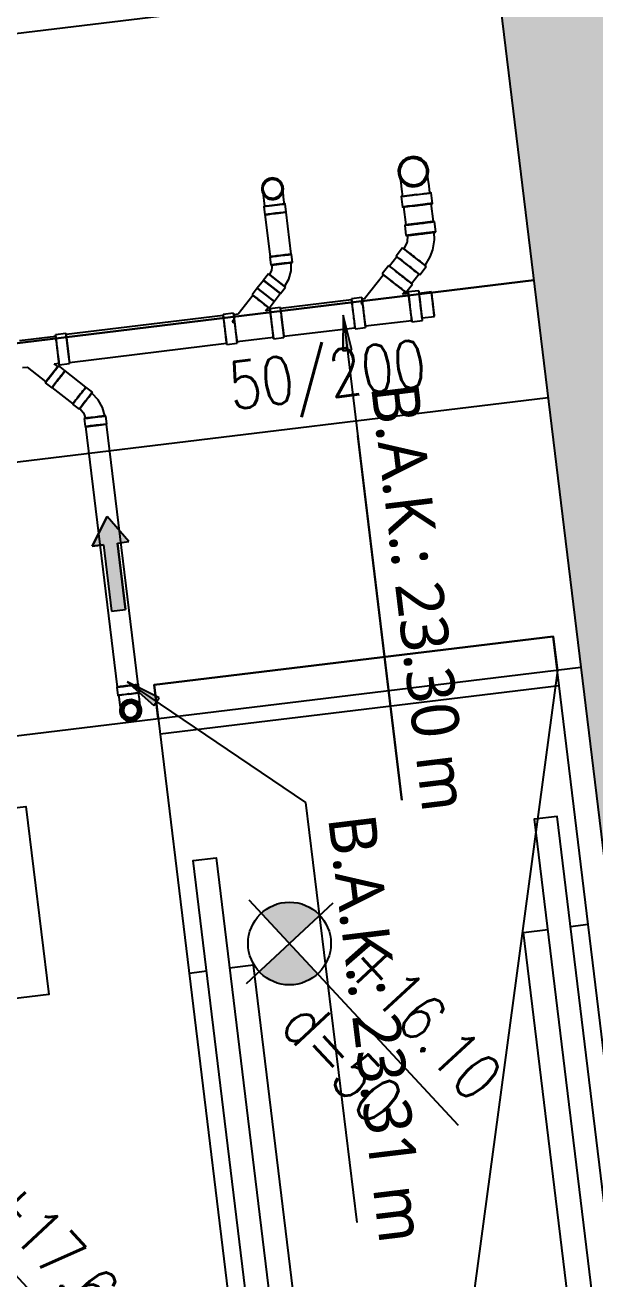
# Model space of a CAD drawing. Header units: millimetres. Extents: x 400382 to 401500, y 4543975 to 4544133.
# Drawn here: x 400474.58 to 400476.99, y 4544086.5 to 4544091.8 of the extents above; entities that cross this region are included whole.
import ezdxf
from ezdxf.enums import TextEntityAlignment as Align

# ---------------------------------------------------------------- set-up
doc = ezdxf.new("R2010")
doc.units = ezdxf.units.MM
for name, pattern in [('ACAD_ISO05W100', [33, 24, -3, 0, -3, 0, -3]), ('AKS', [3, 2.5, -0.25, 0, -0.25]), ('CONTINU', [0]), ('HIDDEN', [0.375, 0.25, -0.125])]:
    doc.linetypes.add(name, pattern=pattern)
for name, color, linetype in [('aks prota', 2, 'AKS'), ('iderzi_PROTA', 3, 'Continuous'), ('kiriş boyutu prota', 6, 'Continuous'), ('kiriş prota', 6, 'Continuous'), ('kolon tarama prota', 252, 'Continuous'), ('merdiven prota', 2, 'Continuous'), ('perde prota', 1, 'Continuous'), ('st-s_level (kot)', 6, 'Continuous'), ('st-s_levelmark (kot işareti)', 4, 'Continuous'), ('st_s_ölçü', 4, 'Continuous'), ('TARAMA', 8, 'Continuous'), ('temel prota', 6, 'Continuous')]:
    doc.layers.add(name, color=color, linetype=linetype)
doc.styles.add('OLCU', font='romanstw.shx')
doc.styles.add('Segoe UI Light_1', font='', dxfattribs={"height": 200})
doc.styles.add('TKIRIS', font='romanstw.shx')
doc.styles.get('Segoe UI Light_1').set_extended_font_data('Segoe UI Light')

# ---------------------------------------------------------------- blocks, each defined once
blk = doc.blocks.new('Flow Direction - Flow Direction _25mm_-1035271-_17_70 m  ARA KAT')
at = {"layer": 'TARAMA'}
blk.add_hatch(color=256, dxfattribs=at).paths.add_polyline_path([(0, 0), (-117, -78), (-117, -30), (-400, -30), (-400, 30), (-117, 30), (-117, 78)], flags=0)
for p, q in [((0, 0), (-117, 78)), ((-117, 78), (-117, 30)), ((-117, 78), (0, 0)), ((-117, 30), (-117, 78)), ((-117, 30), (-400, 30)), ((-400, 30), (-400, -30)), ((-117, 30), (-400, 30)), ((-400, 30), (-400, -30)), ((-117, -78), (0, 0)), ((-117, -78), (0, 0)), ((-400, -30), (-117, -30)), ((-117, -30), (-400, -30)), ((-117, -30), (-117, -78)), ((-117, -30), (-117, -78))]:
    blk.add_line(p, q, dxfattribs=at)
blk = doc.blocks.new('17.60 mekanik')
at = {"layer": 'kolon tarama prota'}
for points in [[(136842.79, 66748.1), (136853.76, 66737.69), (136856.09, 66740.88)], [(136894.15, 66575.69), (136909.21, 66577.13), (136908.32, 66580.98)]]:
    blk.add_hatch(color=256, dxfattribs=at).paths.add_polyline_path(points, flags=0)
for p, q in [((136833.94, 66807.94), (136830.34, 66810.56)), ((136839.9, 66803.02), (136833.66, 66807.56)), ((136843.77, 66800.8), (136840.18, 66803.41)), ((136822.85, 66800.24), (136826.44, 66797.63)), ((136826.72, 66798.01), (136832.96, 66793.48)), ((136832.68, 66793.09), (136836.28, 66790.48)), ((136852.38, 66783.49), (136851.69, 66787.88)), ((136839.09, 66785.89), (136839.79, 66781.5)), ((136852.7, 66778.43), (136851.91, 66783.42)), ((136861.03, 66782.13), (136857.96, 66777.89)), ((136861.03, 66782.13), (136857.96, 66777.89)), ((136840.26, 66781.57), (136841.05, 66776.59)), ((136853.87, 66774.12), (136853.17, 66778.51)), ((136857.04, 66778.56), (136854.42, 66774.96)), ((136840.58, 66776.51), (136841.27, 66772.12)), ((136841.93, 66772.22), (136843.95, 66759.43)), ((136853.46, 66772.5), (136853.22, 66774.01)), ((136854.96, 66774.57), (136853.45, 66772.5)), ((136866.43, 66771.73), (136869.51, 66775.97)), ((136866.43, 66771.73), (136869.51, 66775.97)), ((136852.6, 66751.88), (136864.2, 66767.85)), ((136864.74, 66767.47), (136867.35, 66771.06)), ((136794.55, 66760.2), (136791.71, 66762.25)), ((136809.02, 66749.58), (136794.5, 66760.13)), ((136842.81, 66758.98), (136840.2, 66755.39)), ((136843.95, 66759.43), (136843.35, 66758.6)), ((136844.18, 66757.99), (136844.32, 66757.09)), ((136845.22, 66757.2), (136845.23, 66757.27)), ((136786.33, 66754.85), (136789.16, 66752.79)), ((136789.21, 66752.85), (136803.73, 66742.3)), ((136840.59, 66755.11), (136822.78, 66730.59)), ((136850.52, 66747.89), (136853.13, 66751.49)), ((136811.9, 66747.59), (136809.07, 66749.65)), ((136832.32, 66723.66), (136850.13, 66748.17)), ((136842.79, 66748.1), (136853.76, 66737.69)), ((136856.09, 66740.88), (136842.79, 66748.1)), ((136842.79, 66748.1), (137009.98, 66626.63)), ((136803.69, 66742.24), (136806.52, 66740.18)), ((136853.76, 66737.69), (136856.09, 66740.88)), ((136817.56, 66738.36), (136808.51, 66736.93)), ((136808.51, 66736.93), (136817.56, 66738.36)), ((136808.51, 66736.93), (136809.06, 66733.47)), ((136817.08, 66738.28), (136808.99, 66737)), ((136808.99, 66737), (136817.08, 66738.28)), ((136818.1, 66734.9), (136809.06, 66733.47)), ((136809.06, 66733.47), (136818.1, 66734.9)), ((136813.58, 66734.19), (136809.14, 66733.48)), ((136809.14, 66733.48), (136813.58, 66734.19)), ((136818.03, 66734.89), (136813.58, 66734.19)), ((136813.58, 66734.19), (136818.03, 66734.89)), ((136818.1, 66734.9), (136817.56, 66738.36)), ((136818.69, 66730.69), (136818.03, 66734.89)), ((136809.14, 66733.48), (136809.8, 66729.28)), ((136809.72, 66729.27), (136810.27, 66725.81)), ((136814.25, 66729.98), (136809.8, 66729.28)), ((136809.8, 66729.28), (136814.25, 66729.98)), ((136818.69, 66730.69), (136814.25, 66729.98)), ((136814.25, 66729.98), (136818.69, 66730.69)), ((136819.32, 66727.24), (136818.77, 66730.7)), ((136822.39, 66730.87), (136819.78, 66727.28)), ((136810.75, 66725.89), (136812.33, 66715.9)), ((136819.14, 66725.27), (136818.84, 66727.17)), ((136820.31, 66726.89), (136819.14, 66725.27)), ((136820.46, 66707.64), (136829.56, 66720.17)), ((136830.09, 66719.78), (136832.71, 66723.38)), ((136810.67, 66714.75), (136808.06, 66711.15)), ((136812.33, 66715.9), (136811.21, 66714.36)), ((136812.75, 66713.24), (136812.95, 66711.97)), ((137009.98, 66626.63), (136884.36, 66717.9)), ((136808.45, 66710.87), (136769.11, 66656.73)), ((136814.22, 66712.14), (136814.23, 66712.2)), ((136778.65, 66649.79), (136817.99, 66703.93)), ((136818.38, 66703.66), (136820.99, 66707.25)), ((136768.72, 66657.01), (136766.11, 66653.41)), ((136766.65, 66653.02), (136757.54, 66640.49)), ((136776.43, 66645.92), (136779.04, 66649.51)), ((136776.61, 66644.99), (136774.71, 66644.69)), ((136774.72, 66644.69), (136775.89, 66646.3)), ((136779.99, 66646.01), (136776.54, 66645.47)), ((136791.07, 66647.69), (136780.01, 66645.94)), ((136794.51, 66648.31), (136791.05, 66647.77)), ((136808.49, 66643.58), (136805.66, 66645.64)), ((136781.41, 66637.05), (136792.47, 66638.8)), ((136792.49, 66638.72), (136795.94, 66639.27)), ((136898.21, 66578.3), (136808.45, 66643.52)), ((136766.79, 66633.77), (136767.91, 66635.32)), ((136767.91, 66635.32), (136777.89, 66636.9)), ((136777.97, 66636.42), (136781.43, 66636.97)), ((136800.28, 66638.23), (136803.11, 66636.17)), ((136803.16, 66636.23), (136892.92, 66571.02)), ((136894.15, 66575.69), (136982.95, 66596.16)), ((136982.95, 66596.16), (137127.7, 66490.99)), ((136908.32, 66580.98), (136894.15, 66575.69)), ((136909.21, 66577.13), (136908.32, 66580.98)), ((136894.15, 66575.69), (136909.21, 66577.13)), ((136901.08, 66576.31), (136898.25, 66578.36)), ((136892.87, 66570.96), (136895.7, 66568.9)), ((136900.33, 66571.19), (136900.33, 66571.19)), ((136907.75, 66565.81), (136907.75, 66565.81))]:
    blk.add_line(p, q, dxfattribs=at)
at = {"layer": 'kolon tarama prota', "flags": 128}
for points in [[(136815.27, 66806.56), (136813.71, 66808.27), (136812.96, 66810.46), (136813.14, 66812.77), (136814.01, 66814.54)], [(136814.01, 66814.54), (136815.72, 66816.1), (136817.91, 66816.85), (136820.22, 66816.67), (136821.99, 66815.81)], [(136821.99, 66815.81), (136822.37, 66815.53), (136823.48, 66814.72), (136825.22, 66813.46), (136827.41, 66811.87), (136829.85, 66810.1), (136829.95, 66810.02)], [(136821.99, 66815.81), (136823.55, 66814.09), (136824.3, 66811.9), (136824.12, 66809.59), (136823.25, 66807.82)], [(136823.25, 66807.82), (136821.54, 66806.26), (136819.35, 66805.51), (136817.04, 66805.69), (136815.27, 66806.56)], [(136823.23, 66800.77), (136820.79, 66802.55), (136818.58, 66804.15), (136816.83, 66805.43), (136815.69, 66806.26), (136815.27, 66806.56), (136815.27, 66806.56)], [(136848.45, 66794.78), (136845.84, 66798.14), (136843.38, 66800.26)], [(136851.04, 66787.78), (136849.9, 66791.88), (136848.45, 66794.78)], [(136836.67, 66791.01), (136838.54, 66789.07), (136838.71, 66788.81)], [(136838.71, 66788.81), (136839.69, 66786.3), (136839.75, 66785.99)], [(136780.06, 66765.06), (136781.56, 66766.32), (136783.47, 66766.75), (136785.35, 66766.24), (136785.78, 66765.97)], [(136780.97, 66759.34), (136779.71, 66760.83), (136779.28, 66762.74), (136779.79, 66764.63), (136780.06, 66765.06)], [(136785.78, 66765.97), (136786.16, 66765.69), (136787.26, 66764.9), (136788.91, 66763.69), (136790.92, 66762.24), (136791.43, 66761.86)], [(136785.78, 66765.97), (136787.05, 66764.47), (136787.47, 66762.56), (136786.96, 66760.67), (136786.69, 66760.25)], [(136786.69, 66760.25), (136785.2, 66758.98), (136783.29, 66758.56), (136781.4, 66759.07), (136780.97, 66759.34)], [(136786.62, 66755.24), (136784.57, 66756.72), (136782.8, 66758), (136781.56, 66758.91), (136780.99, 66759.32), (136780.97, 66759.34)], [(136817.08, 66738.28), (136816.05, 66741.73), (136814.16, 66744.79), (136811.62, 66747.2)], [(136806.8, 66740.57), (136808.32, 66738.89), (136808.99, 66737)], [(136805.38, 66645.25), (136802.13, 66647.02), (136798.53, 66647.92), (136794.82, 66647.87), (136794.59, 66647.84)], [(136795.87, 66639.74), (136798.3, 66639.65), (136800.52, 66638.65), (136800.56, 66638.62)], [(136900.8, 66575.92), (136902.85, 66574.43), (136904.61, 66573.15), (136905.86, 66572.24), (136906.42, 66571.83), (136906.45, 66571.81)], [(136901.63, 66565.19), (136900.37, 66566.68), (136899.94, 66568.59), (136900.45, 66570.48), (136900.73, 66570.91)], [(136900.73, 66570.91), (136902.22, 66572.17), (136904.13, 66572.6), (136906.02, 66572.09), (136906.45, 66571.81)], [(136906.45, 66571.81), (136907.71, 66570.32), (136908.14, 66568.41), (136907.63, 66566.52), (136907.35, 66566.09)], [(136901.63, 66565.19), (136901.25, 66565.46), (136900.16, 66566.26), (136898.5, 66567.46), (136896.5, 66568.91), (136895.98, 66569.29)], [(136907.35, 66566.09), (136905.86, 66564.83), (136903.95, 66564.4), (136902.06, 66564.91), (136901.63, 66565.19)]]:
    blk.add_lwpolyline(points, dxfattribs=at)
at = {"layer": 'kolon tarama prota'}
for centre, radius, start, end in [((136818.63, 66811.18), 6.38, 144, 324), ((136818.63, 66811.18), 6.38, 144, 324), ((136818.63, 66811.18), 5.9, 144, 324), ((136818.63, 66811.18), 5.71, 144, 324), ((136818.63, 66811.18), 6.38, 324, 144), ((136818.63, 66811.18), 6.38, 324, 144), ((136818.63, 66811.18), 5.9, 324, 144), ((136818.63, 66811.18), 5.71, 324, 144), ((136783.38, 66762.65), 4.58, 324, 144), ((136783.38, 66762.65), 4.58, 324, 144), ((136783.38, 66762.65), 4.5, 324, 144), ((136783.38, 66762.65), 4.1, 324, 144), ((136783.38, 66762.65), 4.58, 144, 324), ((136783.38, 66762.65), 4.58, 144, 324), ((136783.38, 66762.65), 4.5, 144, 324), ((136783.38, 66762.65), 4.1, 144, 324), ((136904.04, 66568.5), 4.58, 143.9999, 323.9999), ((136904.04, 66568.5), 4.58, 143.9999, 323.9999), ((136904.04, 66568.5), 4.1, 143.9999, 323.9999), ((136904.04, 66568.5), 4.58, 323.9999, 143.9999), ((136904.04, 66568.5), 4.58, 323.9999, 143.9999), ((136904.04, 66568.5), 4.1, 323.9999, 143.9999), ((136904.04, 66568.5), 3.3, 144, 324), ((136904.04, 66568.5), 3.3, 324, 144)]:
    blk.add_arc(centre, radius, start, end, dxfattribs=at)
at = {"layer": 'kolon tarama prota', "extrusion": (8.87631e-06, 1.22373e-05, 1)}
for radius, start, end in [(4.58, 53.9999, 233.9999), (4.58, 53.9999, 233.9999), (4.1, 53.9999, 233.9999), (3.43, 143.9999, 323.9999), (3.43, 143.9999, 323.9999), (3.02, 53.9999, 233.9999), (3.43, 323.9999, 143.9999), (3.43, 323.9999, 143.9999), (4.58, 233.9999, 53.9999), (4.58, 233.9999, 53.9999), (4.1, 233.9999, 53.9999), (3.02, 233.9999, 53.9999)]:
    blk.add_arc((136904.02, 66568.47, 1.91), radius, start, end, dxfattribs=at)
at = {"layer": 'kolon tarama prota'}
for centre, major_axis, ratio, start_param, end_param in [((136826.59, 66805.4), (3.75, 5.16), 0.01, 4.712389, 7.853982), ((136826.59, 66805.4), (3.36, 4.62), 0.01, 4.712389, 7.853982), ((136826.59, 66805.4), (3.75, 5.16), 0.01, 1.570796, 4.712389), ((136826.59, 66805.4), (3.36, 4.62), 0.01, 1.570796, 4.712389), ((136830.19, 66802.79), (3.75, 5.16), 0.01, 4.712389, 7.853982), ((136830.19, 66802.79), (3.47, 4.77), 0.01, 0, 1.570796), ((136830.19, 66802.79), (3.47, 4.77), 0.01, 4.712389, 6.283185), ((136836.43, 66798.25), (3.75, 5.16), 0.01, 6.279043, 9.420635), ((136836.43, 66798.25), (3.75, 5.16), 0.01, 3.13745, 6.279043), ((136830.19, 66802.79), (3.75, 5.16), 0.01, 1.570796, 4.712389), ((136830.19, 66802.79), (3.47, 4.77), 0.01, 1.570796, 3.141593), ((136830.19, 66802.79), (3.47, 4.77), 0.01, 3.141593, 4.712389), ((136836.43, 66798.25), (3.47, 4.77), 0.01, 1.570796, 3.141593), ((136836.43, 66798.25), (3.47, 4.77), 0.01, 3.141593, 4.712389), ((136840.03, 66795.64), (3.75, 5.16), 0.01, 6.279043, 9.420635), ((136840.03, 66795.64), (3.75, 5.16), 0.01, 3.13745, 6.279043), ((136836.43, 66798.25), (3.47, 4.77), 0.01, 0, 1.570796), ((136836.43, 66798.25), (3.47, 4.77), 0.01, 4.712389, 6.283185), ((136840.03, 66795.64), (3.36, 4.62), 0.01, 6.279043, 9.420635), ((136840.03, 66795.64), (3.36, 4.62), 0.01, 3.13745, 6.279043), ((136845.39, 66786.88), (6.3, 1), 0.01, 0.004141, 3.145734), ((136845.39, 66786.88), (6.3, 1), 0.01, 3.145734, 6.287327), ((136845.39, 66786.88), (5.64, 0.89), 0.01, 0.004141, 3.145734), ((136845.39, 66786.88), (5.64, 0.89), 0.01, 3.145734, 6.287327), ((136846.09, 66782.49), (6.3, 1), 0.01, 0.004141, 3.145734), ((136846.09, 66782.49), (6.3, 1), 0.01, 3.145734, 6.287327), ((136846.09, 66782.49), (5.83, 0.92), 0.01, 1.570796, 3.141593), ((136846.09, 66782.49), (5.83, 0.92), 0.01, 3.141593, 4.712389), ((136846.09, 66782.49), (5.83, 0.92), 0.01, 0, 1.570796), ((136846.09, 66782.49), (5.83, 0.92), 0.01, 4.712389, 6.283185), ((136865.27, 66779.05), (4.24, -3.08), 0.01, 0.004143, 3.145735), ((136865.27, 66779.05), (4.24, -3.08), 0.01, 0.004143, 3.145735), ((136865.27, 66779.05), (4.24, -3.08), 0.01, 3.145735, 6.287328), ((136865.27, 66779.05), (4.24, -3.08), 0.01, 3.145735, 6.287328), ((136846.88, 66777.51), (6.3, 1), 0.01, 3.137451, 6.279044), ((136846.88, 66777.51), (6.3, 1), 0.01, 6.279044, 9.420636), ((136846.88, 66777.51), (5.83, 0.92), 0.01, 1.570796, 3.141593), ((136846.88, 66777.51), (5.83, 0.92), 0.01, 3.141593, 4.712389), ((136846.88, 66777.51), (5.83, 0.92), 0.01, 0, 1.570796), ((136846.88, 66777.51), (5.83, 0.92), 0.01, 4.712389, 6.283185), ((136862.19, 66774.81), (-5.16, 3.75), 0.01, 0.004143, 3.145735), ((136862.19, 66774.81), (-5.16, 3.75), 0.01, 3.145735, 6.287328), ((136862.19, 66774.81), (4.24, -3.08), 0.01, 0.004143, 3.145735), ((136862.19, 66774.81), (4.24, -3.08), 0.01, 0.004143, 3.145735), ((136862.19, 66774.81), (4.24, -3.08), 0.01, 3.145735, 6.287328), ((136862.19, 66774.81), (4.24, -3.08), 0.01, 3.145735, 6.287328), ((136847.57, 66773.12), (6.3, 1), 0.01, 6.279044, 9.420636), ((136847.57, 66773.12), (6.3, 1), 0.01, 3.137451, 6.279044), ((136847.57, 66773.12), (5.64, 0.89), 0.01, 3.137451, 6.279044), ((136847.57, 66773.12), (5.64, 0.89), 0.01, 6.279044, 9.420636), ((136859.58, 66771.21), (-5.16, 3.75), 0.01, 3.145735, 6.287328), ((136859.58, 66771.21), (5.16, -3.75), 0.01, 3.145735, 6.287328), ((136859.58, 66771.21), (-4.62, 3.36), 0.01, 0.004143, 3.145735), ((136859.58, 66771.21), (4.62, -3.36), 0.01, 0.004143, 3.145735), ((136789.02, 66758.55), (2.69, 3.7), 0.009989, 4.712389, 7.853982), ((136789.02, 66758.55), (2.41, 3.31), 0.009989, 4.712389, 7.853982), ((136789.02, 66758.55), (2.69, 3.7), 0.009989, 1.570796, 4.712389), ((136789.02, 66758.55), (2.41, 3.31), 0.009989, 1.570796, 4.712389), ((136791.86, 66756.49), (2.69, 3.7), 0.009989, 1.570796, 4.712389), ((136791.86, 66756.49), (2.65, 3.64), 0.009989, 1.570796, 3.141593), ((136791.86, 66756.49), (2.65, 3.64), 0.009989, 3.141593, 4.712389), ((136791.86, 66756.49), (2.69, 3.7), 0.009989, 4.712389, 7.853982), ((136791.86, 66756.49), (2.65, 3.64), 0.009989, 0, 1.570796), ((136791.86, 66756.49), (2.65, 3.64), 0.009989, 4.712389, 6.283185), ((136845.36, 66751.64), (-5.16, 3.75), 0.01, 3.145735, 6.287328), ((136845.36, 66751.64), (5.16, -3.75), 0.01, 3.145735, 6.287328), ((136847.97, 66755.24), (-5.16, 3.75), 0.01, 3.145735, 6.287328), ((136847.97, 66755.24), (-5.16, 3.75), 0.01, 0.004143, 3.145735), ((136847.97, 66755.24), (4.62, -3.36), 0.01, 3.145735, 6.287328), ((136847.97, 66755.24), (4.62, -3.36), 0.01, 0.004143, 3.145735), ((136849.97, 66757.98), (5.64, 0.89), 0.01, 2.565255, 3.137451), ((136849.97, 66757.98), (5.64, 0.89), 0.01, 3.137451, 3.709647), ((136845.36, 66751.64), (4.77, -3.47), 0.01, 3.141593, 4.712389), ((136845.36, 66751.64), (4.77, -3.47), 0.01, 1.570796, 3.141593), ((136845.36, 66751.64), (-4.77, 3.47), 0.01, 1.570796, 3.141593), ((136845.36, 66751.64), (-4.77, 3.47), 0.01, 3.141593, 4.712389), ((136806.38, 66745.94), (2.69, 3.7), 0.009989, 0.009988, 3.151581), ((136806.38, 66745.94), (2.69, 3.7), 0.009989, 3.151581, 6.293174), ((136806.38, 66745.94), (2.65, 3.64), 0.009989, 1.570796, 3.141593), ((136806.38, 66745.94), (2.65, 3.64), 0.009989, 3.141593, 4.712389), ((136806.38, 66745.94), (2.65, 3.64), 0.009989, 0, 1.570796), ((136806.38, 66745.94), (2.65, 3.64), 0.009989, 4.712389, 6.283185), ((136809.21, 66743.88), (2.69, 3.7), 0.009989, 0.009988, 3.151581), ((136809.21, 66743.88), (2.69, 3.7), 0.009989, 3.151581, 6.293174), ((136809.21, 66743.88), (2.41, 3.31), 0.009989, 0.009988, 3.151581), ((136809.21, 66743.88), (2.41, 3.31), 0.009989, 3.151581, 6.293174), ((136814.25, 66729.98), (4.52, 0.72), 0.01, 6.279044, 9.420636), ((136814.25, 66729.98), (4.52, 0.72), 0.01, 3.137451, 6.279044), ((136827.55, 66727.13), (-5.16, 3.75), 0.01, 0.004143, 3.145735), ((136827.55, 66727.13), (-5.16, 3.75), 0.01, 3.145735, 6.287328), ((136827.55, 66727.13), (4.77, -3.47), 0.01, 3.141593, 4.712389), ((136827.55, 66727.13), (-4.77, 3.47), 0.01, 4.712389, 6.283185), ((136814.79, 66726.53), (4.52, 0.72), 0.01, 6.279044, 9.420636), ((136814.79, 66726.53), (4.52, 0.72), 0.01, 3.137451, 6.279044), ((136814.79, 66726.53), (4.05, 0.64), 0.01, 3.137451, 6.279044), ((136814.79, 66726.53), (4.05, 0.64), 0.01, 6.279044, 9.420636), ((136824.94, 66723.53), (-5.16, 3.75), 0.01, 0.004143, 3.145735), ((136824.94, 66723.53), (-5.16, 3.75), 0.01, 3.145735, 6.287328), ((136824.94, 66723.53), (4.62, -3.36), 0.01, 0.004143, 3.145735), ((136824.94, 66723.53), (4.62, -3.36), 0.01, 3.145735, 6.287328), ((136827.55, 66727.13), (4.77, -3.47), 0.01, 4.712389, 6.283185), ((136827.55, 66727.13), (4.77, -3.47), 0.01, 0, 1.570796), ((136815.83, 66711), (-5.16, 3.75), 0.01, 3.145735, 6.287328), ((136815.83, 66711), (-5.16, 3.75), 0.01, 0.004143, 3.145735), ((136815.83, 66711), (4.62, -3.36), 0.01, 3.145735, 6.287328), ((136815.83, 66711), (4.62, -3.36), 0.01, 0.004143, 3.145735), ((136813.22, 66707.4), (-5.16, 3.75), 0.01, 3.145735, 6.287328), ((136813.22, 66707.4), (5.16, -3.75), 0.01, 3.145735, 6.287328), ((136813.22, 66707.4), (-4.77, 3.47), 0.009993, 0, 1.570796), ((136813.22, 66707.4), (-4.77, 3.47), 0.009993, 4.712389, 6.283185), ((136817, 66712.61), (4.05, 0.64), 0.01, 2.322801, 3.137451), ((136817, 66712.61), (4.05, 0.64), 0.01, 3.137451, 3.952101), ((136813.22, 66707.4), (4.77, -3.47), 0.009993, 4.712389, 6.283185), ((136813.22, 66707.4), (-4.77, 3.47), 0.009993, 3.141593, 4.712389), ((136773.88, 66653.26), (5.16, -3.75), 0.009993, 3.141593, 6.283185), ((136773.88, 66653.26), (-5.16, 3.75), 0.009993, 3.141593, 6.283185), ((136773.88, 66653.26), (4.77, -3.47), 0.009993, 3.141593, 4.712389), ((136773.88, 66653.26), (4.77, -3.47), 0.009993, 1.570796, 3.141593), ((136771.27, 66649.66), (5.16, -3.75), 0.009993, 3.141593, 6.283185), ((136771.27, 66649.66), (-5.16, 3.75), 0.009993, 3.141593, 6.283185), ((136771.27, 66649.66), (-4.62, 3.36), 0.009993, 0, 3.141593), ((136771.27, 66649.66), (4.62, -3.36), 0.009993, 0, 3.141593), ((136773.88, 66653.26), (-4.77, 3.47), 0.009993, 1.570796, 3.141593), ((136773.88, 66653.26), (-4.77, 3.47), 0.009993, 3.141593, 4.712389), ((136777.25, 66640.94), (-0.72, 4.52), 0.007066, 0.007067, 3.148659), ((136777.25, 66640.94), (-0.72, 4.52), 0.007066, 3.148659, 6.290252), ((136777.25, 66640.94), (-0.64, 4.05), 0.007066, 0.007067, 3.148659), ((136777.25, 66640.94), (-0.64, 4.05), 0.007066, 3.148659, 6.290252), ((136780.71, 66641.49), (-0.72, 4.52), 0.007066, 0.007067, 3.148659), ((136780.71, 66641.49), (-0.72, 4.52), 0.007066, 3.148659, 6.290252), ((136780.71, 66641.49), (-0.7, 4.44), 0.004289, 0, 1.570796), ((136780.71, 66641.49), (-0.7, 4.44), 0.004289, 4.712389, 6.283185), ((136791.77, 66643.24), (-0.72, 4.52), 0.004289, 6.273341, 9.414934), ((136791.77, 66643.24), (-0.72, 4.52), 0.004289, 3.131748, 6.273341), ((136791.77, 66643.24), (-0.7, 4.44), 0.004289, 0, 1.570796), ((136791.77, 66643.24), (-0.7, 4.44), 0.004289, 4.712389, 6.283185), ((136795.23, 66643.79), (-0.72, 4.52), 0.004289, 6.273341, 9.414934), ((136795.23, 66643.79), (-0.72, 4.52), 0.004289, 3.131748, 6.273341), ((136795.23, 66643.79), (-0.64, 4.05), 0.004289, 6.273341, 9.414934), ((136795.23, 66643.79), (-0.64, 4.05), 0.004289, 3.131748, 6.273341), ((136802.97, 66641.93), (2.69, 3.7), 0.009993, 6.279257, 9.420849), ((136802.97, 66641.93), (2.69, 3.7), 0.009993, 3.137664, 6.279257), ((136802.97, 66641.93), (2.41, 3.31), 0.009993, 6.279257, 9.420849), ((136802.97, 66641.93), (2.41, 3.31), 0.009993, 3.137664, 6.279257), ((136780.71, 66641.49), (-0.7, 4.44), 0.004289, 1.570796, 3.141593), ((136780.71, 66641.49), (-0.7, 4.44), 0.004289, 3.141593, 4.712389), ((136791.77, 66643.24), (-0.7, 4.44), 0.004289, 1.570796, 3.141593), ((136791.77, 66643.24), (-0.7, 4.44), 0.004289, 3.141593, 4.712389), ((136805.8, 66639.87), (2.69, 3.7), 0.009993, 6.279257, 9.420849), ((136805.8, 66639.87), (2.69, 3.7), 0.009993, 3.137664, 6.279257), ((136805.8, 66639.87), (2.65, 3.64), 0.009993, 1.570796, 3.141593), ((136805.8, 66639.87), (2.65, 3.64), 0.009993, 3.141593, 4.712389), ((136805.8, 66639.87), (2.65, 3.64), 0.009993, 0, 1.570796), ((136805.8, 66639.87), (2.65, 3.64), 0.009993, 4.712389, 6.283185), ((136895.56, 66574.66), (2.69, 3.7), 0.009993, 4.712374, 7.853967), ((136895.56, 66574.66), (2.65, 3.64), 0.009993, 0, 1.570796), ((136895.56, 66574.66), (2.65, 3.64), 0.009993, 4.712389, 6.283185), ((136898.39, 66572.6), (2.69, 3.7), 0.009993, 4.712374, 7.853967), ((136898.39, 66572.6), (2.41, 3.31), 0.009993, 4.712374, 7.853967), ((136895.56, 66574.66), (2.69, 3.7), 0.009993, 1.570781, 4.712374), ((136895.56, 66574.66), (2.65, 3.64), 0.009993, 1.570796, 3.141593), ((136895.56, 66574.66), (2.65, 3.64), 0.009993, 3.141593, 4.712389), ((136898.39, 66572.6), (2.69, 3.7), 0.009993, 1.570781, 4.712374), ((136898.39, 66572.6), (2.41, 3.31), 0.009993, 1.570781, 4.712374)]:
    blk.add_ellipse(centre, major_axis=major_axis, ratio=ratio, start_param=start_param, end_param=end_param, dxfattribs=at)
at = {"layer": 'kolon tarama prota', "xscale": 0.09999999999999999, "yscale": 0.09999999999999999, "zscale": 0.09999999999999999, "rotation": 143.9999583834596}
blk.add_blockref('Flow Direction - Flow Direction _25mm_-1035271-_17_70 m  ARA KAT', (136837.18, 66617.08), dxfattribs=at)
at = {"layer": 'kolon tarama prota', "char_height": 20, "attachment_point": 1, "rotation": 324, "line_spacing_factor": 1.142579, "style": 'Segoe UI Light_1'}
for s, insert, width in [('B.A.K.: 23.30 m', (136884.54, 66752.46), 213.1568), ('B.A.K.: 23.31 m', (137005.75, 66614.94), 207.6268)]:
    blk.add_mtext(s, dxfattribs=dict(at, insert=insert, width=width))
blk = doc.blocks.new('yürüyen mer 2')
at = {"layer": 'st_s_ölçü', "color": 252, "ltscale": 0.1}
blk.add_line((53451.18, 3599.07), (53451.18, 3429.07), dxfattribs=at)
for points in [[(52650.96, 3599.07), (53472.18, 3599.07), (53472.18, 3429.07), (52650.96, 3429.07)], [(53349.48, 3599.07), (53349.48, 3591.57)], [(52650.96, 3591.57), (53396.48, 3591.57), (53396.48, 3581.82), (52650.96, 3581.82)], [(52650.96, 3571.57), (53349.48, 3571.57), (53349.48, 3581.82)], [(52650.96, 3456.57), (53349.48, 3456.57), (53349.48, 3446.32)], [(52650.96, 3436.57), (53396.48, 3436.57), (53396.48, 3446.32), (52650.96, 3446.32)], [(53349.48, 3429.07), (53349.48, 3436.57)]]:
    blk.add_lwpolyline(points, dxfattribs=at)
blk = doc.blocks.new('PLAN_KOT')
at = {"layer": 'st-s_levelmark (kot işareti)'}
h = blk.add_hatch(color=256, dxfattribs=at)
h.paths.add_polyline_path([(0, 17.5, 0.414214), (-17.5, 0), (0, 0)])
h.paths.add_polyline_path([(17.5, 0), (0, 0), (0, -17.5, 0.414214)])
for p, q in [((0, 25), (0, -25)), ((105, 0), (-25, 0))]:
    blk.add_line(p, q, dxfattribs=at)
blk.add_circle((0, 0), 17.5, dxfattribs=at)
at = {"layer": 'st-s_level (kot)', "color": 6, "style": 'OLCU', "width": 0.8}
for tag, p in [('KOT', (22.67, 9.78)), ('DÖŞEME_KALINLIĞI', (22.67, -27.63))]:
    blk.add_attdef(tag, p, '', height=20, dxfattribs=at)

msp = doc.modelspace()

# ---------------------------------------------------------------- hatches: boundary and pattern name
at = {"layer": 'kolon tarama prota'}
h = msp.add_hatch(color=256, dxfattribs=at)
h.dxf.hatch_style = 1
h.paths.add_polyline_path([(400485.1184, 4544034.1216), (400477.1316, 4544099.8903), (400434.743, 4544094.7427), (400434.9238, 4544093.2536), (400475.8233, 4544098.2204), (400483.3804, 4544035.9903)])

# ---------------------------------------------------------------- linework, layer by layer
at = {"layer": 'aks prota', "ltscale": 10}
msp.add_line((400433.6918, 4544086.8081), (400480.0513, 4544092.4379), dxfattribs=at)
msp.add_line((400433.6918, 4544086.8081), (400480.0513, 4544092.4379), dxfattribs=at)
at = {"layer": 'iderzi_PROTA', "linetype": 'ACAD_ISO05W100', "lineweight": 30, "ltscale": 2}
msp.add_lwpolyline([(400476.7335, 4544090.7254), (400470.2809, 4544089.9419), (400471.2566, 4544081.9073), (400477.7092, 4544082.6909)], dxfattribs=at)
at = {"layer": 'kiriş prota'}
for points in [[(400467.814, 4544090.3474), (400467.8984, 4544089.6525), (400476.7335, 4544090.7254)], [(400476.7938, 4544090.2291), (400470.9368, 4544089.5178)], [(400476.9324, 4544089.0875), (400471.0754, 4544088.3762)]]:
    msp.add_lwpolyline(points, dxfattribs=at)
at = {"layer": 'merdiven prota', "color": 4}
msp.add_line((400476.8331, 4544089.0754), (400476.0536, 4544083.2586), dxfattribs=at)
at = {"layer": 'merdiven prota', "linetype": 'HIDDEN', "ltscale": 10}
msp.add_lwpolyline([(400475.1455, 4544088.8705), (400475.1281, 4544089.0144), (400476.8157, 4544089.2194), (400476.8331, 4544089.0754)], dxfattribs=at)
at = {"layer": 'perde prota'}
msp.add_lwpolyline([(400485.1184, 4544034.1216), (400477.1316, 4544099.8903), (400434.7439, 4544094.7428), (400434.9247, 4544093.2537), (400475.8233, 4544098.2204), (400483.3804, 4544035.9903)], close=True, dxfattribs=at)
at = {"layer": 'temel prota'}
msp.add_lwpolyline([(400473.8884, 4544087.6097), (400473.7919, 4544088.4039), (400474.5861, 4544088.5003), (400474.6825, 4544087.7062)], close=True, dxfattribs=at)

# ---------------------------------------------------------------- block references
at = {"layer": 'merdiven prota', "xscale": 0.01, "yscale": 0.01, "zscale": 0.01, "rotation": 312.9239939574316}
msp.add_blockref('17.60 mekanik', (399055.2216, 4544638.0473), dxfattribs=at)
at = {"layer": 'st-s_level (kot)', "linetype": 'CONTINU', "ltscale": 0.1, "xscale": 0.01, "yscale": 0.01, "zscale": 0.01, "rotation": 312.9239939574316}
for p, values in [((400475.7005, 4544087.9211), {'KOT': '+16.10', 'DÖŞEME_KALINLIĞI': 'd=50'}), ((400474.1726, 4544086.9171), {'KOT': '+17.60', 'DÖŞEME_KALINLIĞI': 'd=20'})]:
    msp.add_blockref('PLAN_KOT', p, dxfattribs=at).add_auto_attribs(values)
at = {"layer": 'st_s_ölçü', "linetype": 'CONTINU', "xscale": -0.009999999999999997, "yscale": 0.01, "zscale": 0.01, "rotation": 276.9239939574479}
msp.add_blockref('yürüyen mer 2', (400505.5495, 4543554.0585), dxfattribs=at)

# ---------------------------------------------------------------- texts
at = {"layer": 'kiriş boyutu prota', "ltscale": 0.05, "style": 'TKIRIS', "width": 0.8}
msp.add_text('50/200', height=0.2, rotation=6.924, dxfattribs=at).set_placement((400476.2756, 4544090.3783), align=Align.MIDDLE_RIGHT)

doc.saveas('drawing.dxf')
